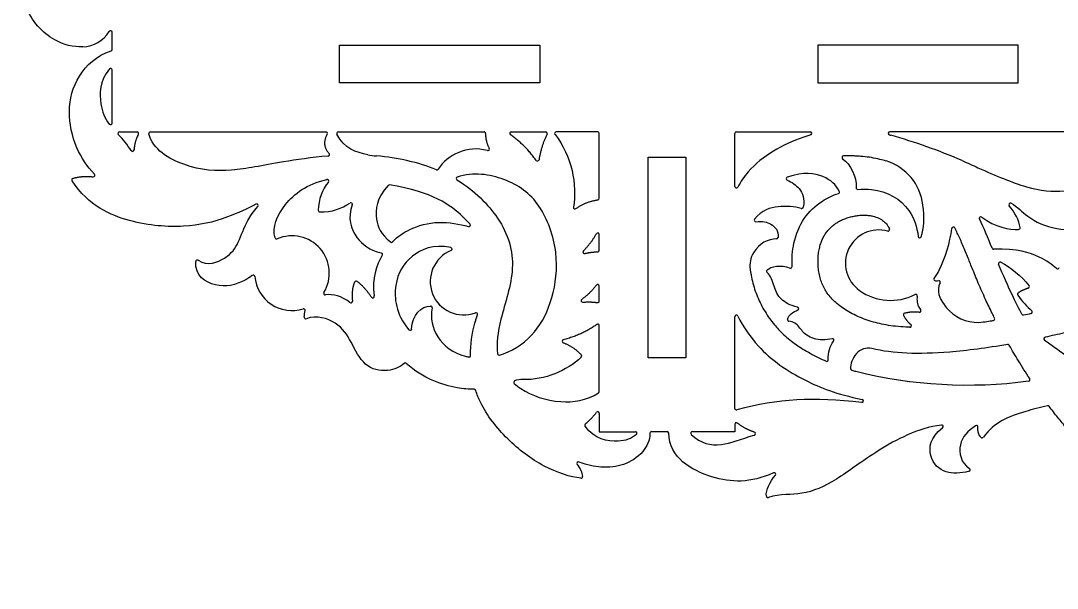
# Model space of a CAD drawing. Header units: millimetres. Extents: x -254 to 403, y -359 to 324.
# Drawn here: x -254.2 to -88.8, y -160.8 to -70.2 of the extents above; entities that cross this region are included whole.
import ezdxf

# ---------------------------------------------------------------- set-up
doc = ezdxf.new("R2010")
doc.units = ezdxf.units.MM
doc.header["$MEASUREMENT"] = 0
doc.layers.add('Layer 03', color=5, linetype='Continuous')

msp = doc.modelspace()

# ---------------------------------------------------------------- linework, layer by layer
at = {"layer": 'Layer 03'}
for p, q in [((-239.66, -74.78), (-239.66, -72.04)), ((-203.38, -80.12), (-203.38, -74.12)), ((-203.38, -74.12), (-171.38, -74.12)), ((-171.38, -74.12), (-171.38, -80.12)), ((-95, -74.12), (-127, -74.12)), ((-127, -74.12), (-127, -80.12)), ((-95, -80.12), (-95, -74.12)), ((-239.66, -86.55), (-239.66, -78.06)), ((-171.38, -80.12), (-203.38, -80.12)), ((-127, -80.12), (-95, -80.12)), ((-238.48, -87.94), (-235.67, -87.94)), ((-233.54, -87.94), (-205.53, -87.94)), ((-203.53, -87.94), (-180.28, -87.94)), ((-175.93, -87.94), (-170.44, -87.94)), ((-162.13, -87.94), (-168.76, -87.94)), ((-161.88, -98.55), (-161.88, -88.19)), ((-140.25, -96.64), (-140.25, -88.19)), ((-140, -87.94), (-128.21, -87.94)), ((-87.09, -87.94), (-115.49, -87.94)), ((-154.07, -124), (-154.07, -92)), ((-154.07, -92), (-148.07, -92)), ((-148.07, -92), (-148.07, -124)), ((-161.88, -106.84), (-161.88, -104.32)), ((-161.88, -114.96), (-161.88, -112.55)), ((-140.25, -132.08), (-140.25, -117.45)), ((-161.88, -129.39), (-161.88, -118.89)), ((-148.07, -124), (-154.07, -124)), ((-161.88, -132.86), (-161.88, -135.81)), ((-140.25, -134.62), (-140.25, -135.81)), ((-161.88, -135.81), (-156.12, -135.81)), ((-151.04, -135.81), (-153.55, -135.81)), ((-140.25, -135.81), (-147.02, -135.81))]:
    msp.add_line(p, q, dxfattribs=at)
for centre, radius, start, end in [((-244.56, -69.14), 5.24, 272.6327, 327.9955), ((-239.91, -72.04), 0.249, 360, 147.9955), ((-239.91, -74.78), 0.249, 288.0977, 360), ((-239.91, -78.06), 0.249, 0, 139.6592), ((-239.91, -86.55), 0.249, 217.4888, 360), ((-238.48, -88.19), 0.249, 90, 222.3111), ((-235.67, -88.19), 0.249, 331.4404, 90), ((-233.54, -88.19), 0.249, 90, 193.7487), ((-205.53, -88.19), 0.249, 329.9026, 90), ((-203.53, -88.19), 0.249, 90, 204.2066), ((-180.28, -88.19), 0.249, 357.2925, 90), ((-175.93, -88.19), 0.249, 90, 235.1561), ((-170.44, -88.19), 0.249, 333.5968, 90), ((-168.76, -88.19), 0.249, 90, 218.2307), ((-162.13, -88.19), 0.249, 0, 90), ((-140, -88.19), 0.249, 90, 180), ((-128.21, -88.19), 0.249, 285.6874, 90), ((-115.49, -88.19), 0.249, 90, 254.9812), ((-139.44, -174.44), 89.27, 66.572, 74.3322), ((-236.41, -90.81), 0.249, 211.2293, 356.7569), ((-179.68, -90.69), 0.249, 253.6866, 27.5964), ((-205.2, -91.56), 0.249, 274.6252, 42.257), ((-196.25, -77.91), 13.93, 259.2825, 265.0162), ((-171.75, -92.35), 0.249, 215.9531, 351.0098), ((-122.88, -92.03), 0.249, 92.1871, 234.32), ((-118.55, -100.62), 8.4, 6.8946, 72.8942), ((-187.79, -93.75), 0.249, 247.9603, 328.1597), ((-245.85, -95.6), 0.249, 106.3611, 213.543), ((-242.64, -94.87), 0.249, 263.6171, 44.3704), ((-205.31, -95.8), 0.249, 318.7449, 101.7118), ((-184.47, -95.4), 0.249, 108.5826, 238.8167), ((-131.8, -95.42), 0.249, 109.0327, 249.5512), ((-195.42, -96.67), 0.249, 81.2937, 137.9363), ((-140, -96.64), 0.249, 180, 331.2904), ((-123.78, -97.53), 0.249, 288.765, 27.1036), ((-120.64, -96.88), 0.249, 175.5604, 274.7826), ((-201.54, -99.5), 0.249, 338.1693, 124.1017), ((-162.13, -98.55), 0.249, 277.8821, 0), ((-216.57, -99.69), 0.249, 318.0485, 117.8397), ((-206.5, -100.47), 0.249, 177.6635, 268.2399), ((-165.75, -100), 0.249, 170.6983, 306.3128), ((-129.56, -99.92), 0.249, 253.4401, 349.7383), ((-96.26, -99.56), 0.249, 62.0494, 222.0036), ((-136.91, -102.04), 0.249, 142.2448, 277.503), ((-100.97, -101.74), 0.249, 51.5822, 206.1755), ((-182.71, -102.83), 0.249, 252.7325, 42.0492), ((-162.13, -104.32), 0.249, 360, 150.1514), ((-117.27, -108.91), 5.31, 74.4292, 234.8485), ((-115.77, -103.55), 0.249, 254.4292, 24.6818), ((-126.99, -100.45), 21.6, 333.6676, 352.2525), ((-105.34, -103.4), 0.249, 26.9394, 172.2525), ((-94.95, -103.26), 0.249, 271.6508, 7.636), ((-213.4, -104.8), 0.249, 196.2324, 293.3674), ((-210.94, -110.5), 5.96, 328.8086, 113.3674), ((-195.08, -105.33), 0.249, 230.3785, 315.8527), ((-133.59, -104.78), 0.249, 271.4067, 353.1153), ((-110.72, -104.59), 0.249, 187.1783, 339.7851), ((-196.73, -107.51), 0.249, 329.2121, 77.3469), ((-183.53, -111.83), 5.34, 112.1374, 290.6208), ((-185.64, -106.65), 0.249, 292.1374, 78.2903), ((-164.24, -107.12), 0.249, 135.2667, 284.2662), ((-162.13, -106.84), 0.249, 271.423, 360), ((-133.7, -109.35), 4.14, 149.3199, 187.827), ((-98.92, -106.44), 0.249, 202.0546, 271.1645), ((-226.07, -108.66), 0.249, 57.5181, 177.0896), ((-97.89, -108.98), 0.249, 62.806, 202.3528), ((-217.12, -111.05), 0.249, 5.1055, 128.7701), ((-134.93, -110.21), 0.249, 135.9365, 232.0639), ((-131.34, -109.44), 0.249, 249.2826, 3.0662), ((-115.36, -106.21), 8.63, 323.6298, 333.6676), ((-88.7, -109.58), 0.249, 227.0747, 358.8804), ((-210.94, -110.5), 5.96, 185.1055, 287.4029), ((-200.69, -112.01), 0.249, 52.0647, 152.6462), ((-162.13, -112.55), 0.249, 360, 142.6963), ((-108.21, -111.47), 0.249, 143.6298, 275.066), ((-107.68, -111.94), 0.249, 335.0585, 90.3229), ((-93.46, -112.65), 0.249, 287.3982, 37.3305), ((-205.63, -113.71), 0.249, 148.8086, 276.2114), ((-198.06, -114.18), 0.249, 213.886, 8.2118), ((-115.36, -106.21), 8.63, 234.8485, 296.737), ((-111.37, -114.13), 0.249, 351.2118, 116.737), ((-94.88, -113.87), 0.249, 124.6049, 216.5456), ((-201.54, -115), 0.249, 231.063, 5.4326), ((-188.81, -116), 0.249, 348.6831, 89.1045), ((-164.53, -114.89), 0.249, 125.616, 275.4921), ((-162.13, -114.96), 0.249, 261.4299, 0), ((-209.09, -116.42), 0.249, 345.8714, 107.4029), ((-181.57, -117.05), 0.249, 340.9511, 110.6208), ((-140, -117.45), 0.249, 26.8725, 180), ((-130.29, -116.15), 0.249, 291.6876, 79.3559), ((-113.08, -117.15), 0.249, 104.0924, 208.7272), ((-110.77, -116.5), 0.249, 262.8632, 38.8212), ((-101.47, -111.95), 6.41, 225.2842, 278.1205), ((-94.18, -116.95), 0.249, 207.8708, 281.1142), ((-92.99, -116.71), 0.249, 281.6375, 47.3332), ((-208.74, -117.54), 0.249, 178.0052, 290.4243), ((-162.13, -118.89), 0.249, 360, 125.7812), ((-131.6, -117.92), 0.249, 164.2435, 268.6357), ((-112.3, -118.89), 0.249, 268.0186, 52.3558), ((-98.98, -117.8), 0.249, 278.9275, 26.9646), ((-192.08, -119.38), 0.249, 220.3628, 358.3179), ((-90.65, -120.97), 0.249, 102.228, 233.9287), ((-167.57, -121.37), 0.249, 104.2725, 250.424), ((-124.66, -121.22), 0.249, 320.8173, 103.042), ((-96.64, -122.13), 0.249, 29.8048, 99.6616), ((-182.68, -123.64), 0.249, 259.4722, 0.2935), ((-177.86, -123.33), 0.249, 187.6579, 286.5275), ((-164.92, -123.74), 0.249, 313.0698, 42.2901), ((-118.94, -124.96), 2.49, 76.4491, 139.7486), ((-192.86, -125.09), 0.249, 48.0077, 136.5404), ((-125.57, -124.34), 0.249, 245.9953, 4.0267), ((-121.5, -125.76), 0.249, 183.2804, 254.9376), ((-103.08, -54.6), 73.76, 256.0083, 277.593), ((-93.37, -127.47), 0.249, 277.593, 33.2913), ((-181.84, -129.29), 0.249, 17.8485, 89.8578), ((-175.3, -127.94), 0.249, 112.5601, 229.15), ((-174.2, -130.58), 3.11, 87.551, 112.5601), ((-162.13, -129.39), 0.249, 303.1864, 360), ((-119.95, -130.9), 0.249, 263.316, 78.5492), ((-140, -132.08), 0.249, 180, 284.8203), ((-90.26, -131.9), 0.249, 36.8294, 103.8809), ((-162.13, -132.86), 0.249, 0, 142.7331), ((-163.96, -134.8), 0.249, 129.8647, 215.9468), ((-140, -134.62), 0.249, 52.7819, 180), ((-107.23, -134.99), 0.249, 306.5054, 97.6607), ((-101.67, -135.06), 0.249, 355.6494, 123.8677), ((-156.12, -136.05), 0.249, 313.014, 90), ((-153.55, -136.05), 0.249, 90.0016, 180.1036), ((-151.04, -136.05), 0.249, 1.0628, 90), ((-147.02, -136.05), 0.249, 90, 225.3436), ((-137.21, -136.1), 0.249, 287.479, 72.4792), ((-100.76, -136.53), 0.249, 227.4397, 323.2104), ((-165.2, -140.88), 0.249, 67.2932, 216.7547), ((-102.89, -141.89), 0.249, 284.397, 58.7783), ((-164.79, -142.98), 0.249, 264.7842, 9.824), ((-133.96, -142.61), 0.249, 321.6884, 114.5895), ((-134.96, -146.08), 0.249, 185.8084, 287.062)]:
    msp.add_arc(centre, radius, start, end, dxfattribs=at)
for points, knots in [([(-244.32, -74.37), (-245.85, -74.44), (-249.54, -73.46), (-254.31, -68.46), (-254.12, -59.12), (-248.96, -49.95), (-239.13, -44.02), (-231.7, -42.55), (-229.59, -42.31)], [31964.496068, 31964.496068, 31964.496068, 31964.496068, 31973.011173, 31985.028652, 31997.04613, 32009.063609, 32021.081088, 32025.664727, 32025.664727, 32025.664727, 32025.664727]), ([(-242.47, -94.7), (-243.66, -93.48), (-245.68, -90.4), (-246.94, -84.63), (-245.5, -78.92), (-242.13, -75.77), (-239.83, -75.02)], [31931.37541, 31931.37541, 31931.37541, 31931.37541, 31936.876681, 31943.205159, 31949.533637, 31955.70932, 31955.70932, 31955.70932, 31955.70932]), ([(-240.1, -77.9), (-241.72, -79.81), (-241.66, -83.87), (-240.87, -85.71), (-240.11, -86.71)], [-853.129423, -853.129423, -853.129423, -853.129423, -847.795192, -842.903329, -842.903329, -842.903329, -842.903329]), ([(-205.18, -91.81), (-207.79, -92.02), (-214.46, -93.02), (-220.5, -94.39), (-227.63, -94), (-233.17, -90.76), (-233.78, -88.25)], [684.179953, 684.179953, 684.179953, 684.179953, 689.54243, 698.783204, 708.023978, 716.020764, 716.020764, 716.020764, 716.020764]), ([(-128.14, -88.43), (-128.55, -88.55), (-132.09, -89.65), (-136.86, -92.32), (-139.31, -95.9), (-139.78, -96.76)], [1216.211607, 1216.211607, 1216.211607, 1216.211607, 1218.07226, 1232.008121, 1236.136422, 1236.136422, 1236.136422, 1236.136422]), ([(-116.08, -92.6), (-116.41, -92.5), (-117.18, -92.29), (-118.42, -92.04), (-119.57, -91.9), (-120.49, -91.83), (-121.38, -91.77), (-122.18, -91.76), (-122.75, -91.78), (-122.89, -91.78)], [664.514408, 664.514408, 664.514408, 664.514408, 665.549723, 666.934623, 668.32621, 669.022818, 669.705241, 671.016417, 671.433569, 671.433569, 671.433569, 671.433569]), ([(-103.95, -92.53), (-103.06, -92.92), (-99.39, -94.59), (-93.33, -97.18), (-87.62, -97.68), (-82.24, -96.34), (-81.49, -93.35), (-82.08, -92.65)], [1042.775201, 1042.775201, 1042.775201, 1042.775201, 1044.944345, 1052.400193, 1059.85604, 1067.311887, 1073.864057, 1073.864057, 1073.864057, 1073.864057]), ([(-177.79, -123.57), (-177.58, -123.51), (-175.37, -122.78), (-171.86, -120.15), (-169.17, -114.73), (-168.18, -107.36), (-171.08, -99.06), (-176.5, -95.19), (-181.99, -94.3), (-184.55, -95.16)], [723.670098, 723.670098, 723.670098, 723.670098, 724.393718, 731.2995, 738.205282, 745.111064, 752.016847, 758.922629, 765.406014, 765.406014, 765.406014, 765.406014]), ([(-123.56, -97.42), (-124.09, -96.39), (-125.73, -94.83), (-129.2, -94.25), (-131.88, -95.18)], [1435.326704, 1435.326704, 1435.326704, 1435.326704, 1440.397964, 1445.450291, 1445.450291, 1445.450291, 1445.450291]), ([(-216.69, -99.47), (-217.97, -100.15), (-222.06, -102.07), (-227.9, -103.33), (-236.5, -102.77), (-243.38, -99.78), (-246.06, -95.74)], [31894.695845, 31894.695845, 31894.695845, 31894.695845, 31900.720305, 31909.506872, 31918.293439, 31926.88726, 31926.88726, 31926.88726, 31926.88726]), ([(-213.64, -104.87), (-214.13, -103.18), (-212.61, -99.47), (-208.63, -96.23), (-205.36, -95.56)], [919.254691, 919.254691, 919.254691, 919.254691, 926.629023, 933.833294, 933.833294, 933.833294, 933.833294]), ([(-184.6, -95.61), (-181.76, -97.33), (-177.01, -102.14), (-174.88, -109.57), (-177.8, -117.7), (-178.33, -121.75), (-178.11, -123.36)], [765.974268, 765.974268, 765.974268, 765.974268, 773.72869, 782.969464, 792.210238, 799.821538, 799.821538, 799.821538, 799.821538]), ([(-131.89, -95.65), (-131.12, -95.93), (-129.66, -97.01), (-129.06, -98.6), (-129.31, -99.97)], [1446.063418, 1446.063418, 1446.063418, 1446.063418, 1448.706483, 1451.930155, 1451.930155, 1451.930155, 1451.930155]), ([(-195.61, -96.5), (-197.44, -98.54), (-197.85, -101.73), (-196.76, -104.27), (-195.24, -105.52)], [415.209792, 415.209792, 415.209792, 415.209792, 421.383267, 426.387864, 426.387864, 426.387864, 426.387864]), ([(-182.52, -102.67), (-182.87, -102.28), (-184.92, -100.2), (-188.43, -97.49), (-195.38, -96.42)], [405.808085, 405.808085, 405.808085, 405.808085, 407.53442, 414.962642, 414.962642, 414.962642, 414.962642]), ([(-120.62, -97.13), (-119.87, -97.06), (-116.45, -97.09), (-112.37, -99.45), (-111.15, -103.15), (-110.96, -104.62)], [623.469416, 623.469416, 623.469416, 623.469416, 627.119005, 640.260651, 648.741664, 648.741664, 648.741664, 648.741664]), ([(-131.09, -109.43), (-131.16, -108.15), (-130.78, -103.59), (-128, -99.67), (-124.6, -98.08), (-123.7, -97.77)], [1412.2236, 1412.2236, 1412.2236, 1412.2236, 1417.263621, 1430.405268, 1434.897621, 1434.897621, 1434.897621, 1434.897621]), ([(-225.93, -108.45), (-224.41, -109.42), (-221.06, -108.07), (-219.44, -105.78), (-218.34, -102.37), (-217.09, -100.65), (-216.38, -99.86)], [31878.361199, 31878.361199, 31878.361199, 31878.361199, 31882.397972, 31886.735615, 31891.073258, 31893.998624, 31893.998624, 31893.998624, 31893.998624]), ([(-201.31, -99.6), (-202.12, -101.62), (-201.03, -105.02), (-198.52, -106.85), (-196.68, -107.26)], [945.735455, 945.735455, 945.735455, 945.735455, 951.878865, 957.308233, 957.308233, 957.308233, 957.308233]), ([(-129.63, -100.16), (-130.75, -99.83), (-133.22, -99.7), (-135.94, -100.38), (-137.11, -101.89)], [1452.350335, 1452.350335, 1452.350335, 1452.350335, 1456.692371, 1460.939165, 1460.939165, 1460.939165, 1460.939165]), ([(-96.14, -99.34), (-95.1, -99.9), (-93.44, -101.79), (-89.17, -103.75), (-85.15, -103.55), (-82.84, -103.27)], [1343.593269, 1343.593269, 1343.593269, 1343.593269, 1347.734037, 1353.277708, 1358.545143, 1358.545143, 1358.545143, 1358.545143]), ([(-194.9, -105.5), (-194.02, -104.59), (-191.78, -103.18), (-188.07, -102.07), (-184.18, -102.63), (-182.78, -103.07)], [426.760815, 426.760815, 426.760815, 426.760815, 431.182669, 437.611622, 442.8847, 442.8847, 442.8847, 442.8847]), ([(-136.88, -102.28), (-135.83, -102.15), (-134.33, -102.5), (-133.21, -103.71), (-133.34, -104.81)], [1461.52934, 1461.52934, 1461.52934, 1461.52934, 1464.20614, 1467.15796, 1467.15796, 1467.15796, 1467.15796]), ([(-112.31, -119.14), (-112.52, -119.13), (-113.27, -119.1), (-114.54, -119), (-116.05, -118.79), (-117.45, -118.5), (-118.77, -118.12), (-120.03, -117.67), (-121.2, -117.14), (-122.29, -116.55), (-123.27, -115.9), (-124.13, -115.21), (-124.87, -114.48), (-125.48, -113.73), (-125.97, -112.95), (-126.35, -112.11), (-126.64, -111.22), (-126.84, -110.29), (-126.95, -109.33), (-126.97, -108.38), (-126.9, -107.45), (-126.76, -106.6), (-126.55, -105.82), (-126.29, -105.12), (-125.98, -104.51), (-125.62, -103.96), (-125.21, -103.46), (-124.75, -103.02), (-124.24, -102.62), (-123.66, -102.26), (-123.02, -101.94), (-122.32, -101.68), (-121.59, -101.47), (-120.85, -101.32), (-120.12, -101.24), (-119.43, -101.23), (-118.8, -101.28), (-118.06, -101.41), (-117.27, -101.68), (-116.6, -102.1), (-116.18, -102.48), (-115.96, -102.74), (-115.81, -102.96), (-115.68, -103.18), (-115.6, -103.34), (-115.55, -103.45)], [842.729405, 842.729405, 842.729405, 842.729405, 843.361646, 845.011828, 846.537021, 847.962924, 849.330123, 850.669768, 851.969131, 853.212151, 854.393381, 855.508138, 856.546847, 857.505579, 858.404655, 859.320581, 860.264874, 861.227179, 862.198081, 863.16333, 864.098362, 864.975373, 865.779088, 866.519907, 867.209341, 867.861487, 868.495513, 869.130284, 869.778948, 870.455767, 871.176712, 871.931349, 872.699999, 873.461903, 874.201137, 874.900874, 875.538678, 876.118318, 877.154288, 878.054893, 878.467693, 878.865416, 879.063044, 879.272118, 879.628028, 879.628028, 879.628028, 879.628028]), ([(-98.76, -117.69), (-98.9, -117.42), (-99.4, -116.42), (-100.29, -114.56), (-101.34, -112.16), (-102.28, -109.88), (-102.98, -108.12), (-103.64, -106.52), (-104.29, -104.99), (-104.84, -103.82), (-105.12, -103.28)], [487.561413, 487.561413, 487.561413, 487.561413, 488.490932, 490.918593, 493.77651, 496.36485, 498.360533, 499.475044, 501.57389, 503.375432, 503.375432, 503.375432, 503.375432]), ([(-185.59, -106.41), (-188.45, -105.82), (-192.37, -107.69), (-194.9, -111.69), (-194.41, -117.03), (-192.27, -119.54)], [825.212062, 825.212062, 825.212062, 825.212062, 832.057907, 839.5687, 846.601176, 846.601176, 846.601176, 846.601176]), ([(-88.87, -109.77), (-89.53, -109.16), (-91.57, -107.67), (-95.13, -106.61), (-98.91, -106.68)], [1413.792323, 1413.792323, 1413.792323, 1413.792323, 1418.446322, 1424.295947, 1424.295947, 1424.295947, 1424.295947]), ([(-217.28, -110.86), (-217.64, -111.15), (-219.5, -112.31), (-222.98, -113.13), (-226.43, -110.92), (-226.31, -108.65)], [31866.525073, 31866.525073, 31866.525073, 31866.525073, 31867.891338, 31873.016731, 31877.839469, 31877.839469, 31877.839469, 31877.839469]), ([(-94.4, -117.07), (-94.88, -116.16), (-96.35, -113.26), (-97.44, -110.72), (-98.12, -109.07)], [238.809577, 238.809577, 238.809577, 238.809577, 240.984882, 245.877276, 245.877276, 245.877276, 245.877276]), ([(-137.8, -109.92), (-137.77, -110.1), (-137.67, -110.73), (-137.46, -111.78), (-136.97, -113.48), (-136.12, -115.51), (-134.99, -117.38), (-134, -118.67), (-133.23, -119.55), (-132.41, -120.35), (-131.14, -121.44), (-129.73, -122.42), (-128.19, -123.31), (-126.95, -123.96), (-126.1, -124.37), (-125.67, -124.56)], [1475.483676, 1475.483676, 1475.483676, 1475.483676, 1476.043639, 1477.387355, 1478.717697, 1481.377307, 1484.000498, 1485.276941, 1486.273698, 1487.501331, 1488.735265, 1491.299712, 1492.661267, 1494.095409, 1495.514202, 1495.514202, 1495.514202, 1495.514202]), ([(-130.24, -115.91), (-131.46, -115.67), (-133.26, -114.5), (-133.92, -112.88), (-134.47, -110.88), (-135.09, -110.41)], [1511.959764, 1511.959764, 1511.959764, 1511.959764, 1514.42304, 1517.674585, 1520.617057, 1520.617057, 1520.617057, 1520.617057]), ([(-107.46, -112.05), (-108.09, -113.4), (-107.45, -114.82), (-106.31, -116.18), (-105.98, -116.5)], [473.487767, 473.487767, 473.487767, 473.487767, 478.048175, 479.508998, 479.508998, 479.508998, 479.508998]), ([(-111.12, -114.17), (-111.13, -114.26), (-111.2, -114.88), (-111.12, -115.67), (-110.57, -116.35)], [834.088979, 834.088979, 834.088979, 834.088979, 834.49993, 836.736152, 836.736152, 836.736152, 836.736152]), ([(-193.04, -124.91), (-193.53, -125.43), (-195.8, -126.42), (-199.5, -125.59), (-201.51, -121.33), (-203.38, -118.32), (-206.98, -117.15), (-208.65, -117.78)], [31832.433789, 31832.433789, 31832.433789, 31832.433789, 31836.287439, 31840.613968, 31844.940496, 31849.267024, 31853.318603, 31853.318603, 31853.318603, 31853.318603]), ([(-188.57, -116.05), (-188.88, -117.64), (-188.18, -121), (-185.04, -123.38), (-182.92, -123.85), (-182.72, -123.88)], [853.72325, 853.72325, 853.72325, 853.72325, 860.254172, 867.159956, 867.83214, 867.83214, 867.83214, 867.83214]), ([(-182.43, -123.64), (-182.44, -121.9), (-182.18, -119.72), (-181.49, -117.58), (-181.33, -117.13)], [868.272056, 868.272056, 868.272056, 868.272056, 874.387163, 876.033567, 876.033567, 876.033567, 876.033567]), ([(-139.78, -117.34), (-138.89, -119.09), (-135.9, -123.41), (-129.87, -127.47), (-124.04, -129.82), (-119.9, -130.65)], [722.763742, 722.763742, 722.763742, 722.763742, 731.068371, 745.004233, 756.08984, 756.08984, 756.08984, 756.08984]), ([(-124.71, -120.98), (-125.19, -121.09), (-126.77, -121.3), (-129.04, -120.48), (-129.81, -119.18), (-130.88, -118.19), (-131.61, -118.17)], [1499.942935, 1499.942935, 1499.942935, 1499.942935, 1501.188654, 1503.659944, 1506.131234, 1508.324026, 1508.324026, 1508.324026, 1508.324026]), ([(-100.57, -118.29), (-100.2, -118.24), (-99.66, -118.16), (-99.12, -118.08), (-98.94, -118.05)], [485.438978, 485.438978, 485.438978, 485.438978, 486.556608, 487.090012, 487.090012, 487.090012, 487.090012]), ([(-96.68, -121.89), (-100.02, -122.46), (-108.91, -123.59), (-114.94, -123.36), (-118.35, -122.53)], [682.666224, 682.666224, 682.666224, 682.666224, 688.703521, 699.778515, 699.778515, 699.778515, 699.778515]), ([(-93.16, -127.33), (-93.78, -126.39), (-94.89, -124.63), (-95.95, -122.84), (-96.42, -122.01)], [676.094648, 676.094648, 676.094648, 676.094648, 679.493341, 682.361416, 682.361416, 682.361416, 682.361416]), ([(-181.84, -129.04), (-182.71, -129.04), (-185.84, -128.74), (-189.99, -127.34), (-192.7, -124.9)], [31820.113449, 31820.113449, 31820.113449, 31820.113449, 31823.497994, 31832.047493, 31832.047493, 31832.047493, 31832.047493]), ([(-175.46, -128.12), (-175.14, -128.41), (-173.15, -129.9), (-168.43, -131.49), (-163.93, -130.86), (-161.99, -129.6)], [646.152215, 646.152215, 646.152215, 646.152215, 648.126208, 657.366982, 665.332695, 665.332695, 665.332695, 665.332695]), ([(-164.82, -143.23), (-166.46, -143.08), (-170.99, -141.57), (-176.68, -137.21), (-180.32, -132.58), (-181.4, -129.85), (-181.61, -129.21)], [31795.543851, 31795.543851, 31795.543851, 31795.543851, 31802.570102, 31810.045143, 31817.520184, 31819.79925, 31819.79925, 31819.79925, 31819.79925]), ([(-90.32, -131.66), (-91.55, -131.96), (-95.82, -133.07), (-98.77, -134.29), (-100.56, -136.68)], [31672.125376, 31672.125376, 31672.125376, 31672.125376, 31676.141435, 31686.745069, 31686.745069, 31686.745069, 31686.745069]), ([(-51, -160.8), (-51.13, -160.75), (-52.46, -160.19), (-54.94, -159.09), (-58.29, -157.45), (-61.38, -155.79), (-64.18, -154.13), (-66.38, -152.71), (-68.42, -151.33), (-70.35, -149.95), (-72.21, -148.56), (-73.99, -147.22), (-75.79, -145.85), (-78.01, -144.11), (-80.31, -142.19), (-82.65, -140.1), (-84.99, -137.8), (-87, -135.59), (-88.69, -133.55), (-89.61, -132.36), (-90.06, -131.75)], [31622.456911, 31622.456911, 31622.456911, 31622.456911, 31622.85902, 31626.827442, 31630.61011, 31634.112857, 31637.370684, 31640.432743, 31641.96571, 31644.810891, 31647.577093, 31648.949775, 31651.524608, 31654.410861, 31657.41717, 31660.557447, 31663.846618, 31667.303057, 31669.54155, 31671.832809, 31671.832809, 31671.832809, 31671.832809]), ([(-155.95, -136.24), (-156.72, -136.95), (-159.11, -137.68), (-162.63, -137.06), (-164.16, -134.95)], [265.279173, 265.279173, 265.279173, 265.279173, 269.336314, 275.116406, 275.116406, 275.116406, 275.116406]), ([(-107.26, -134.74), (-111.1, -135.26), (-118.22, -139.1), (-124.14, -143.81), (-129.45, -146.09), (-132.95, -145.72), (-134.89, -146.31)], [31714.645643, 31714.645643, 31714.645643, 31714.645643, 31722.082336, 31730.178504, 31738.274672, 31746.017405, 31746.017405, 31746.017405, 31746.017405]), ([(-102.83, -142.13), (-104.25, -142.49), (-106.84, -142.54), (-109.44, -140.28), (-109.11, -136.69), (-107.08, -135.19)], [31699.948203, 31699.948203, 31699.948203, 31699.948203, 31704.389743, 31709.470066, 31713.986103, 31713.986103, 31713.986103, 31713.986103]), ([(-101.8, -134.85), (-103.06, -135.69), (-104.83, -137.53), (-104.18, -140.81), (-102.76, -141.67)], [31689.804572, 31689.804572, 31689.804572, 31689.804572, 31694.590054, 31699.361855, 31699.361855, 31699.361855, 31699.361855]), ([(-153.79, -136.05), (-153.79, -137.22), (-154.88, -139.41), (-158.01, -141.31), (-161.1, -141.63), (-163.81, -141.19), (-165.1, -140.65)], [31776.902486, 31776.902486, 31776.902486, 31776.902486, 31780.346869, 31784.634569, 31788.92227, 31792.137497, 31792.137497, 31792.137497, 31792.137497]), ([(-134.06, -142.38), (-137.77, -144.07), (-144.02, -143.84), (-150.72, -139.96), (-150.79, -136.05)], [31751.151122, 31751.151122, 31751.151122, 31751.151122, 31761.980216, 31773.60389, 31773.60389, 31773.60389, 31773.60389]), ([(-147.19, -136.23), (-145.68, -137.73), (-142.5, -138.34), (-139.31, -137.02), (-137.14, -136.34)], [269.191137, 269.191137, 269.191137, 269.191137, 275.043093, 280.700159, 280.700159, 280.700159, 280.700159])]:
    msp.add_open_spline(points, degree=3, knots=knots, dxfattribs=at)
for points, degree in [([(-236.62, -90.94), (-237.19, -90.01), (-237.95, -89.14), (-238.67, -88.36)], 3), ([(-235.45, -88.31), (-236.08, -89.46), (-236.16, -90.83)], 2), ([(-205.32, -88.31), (-206.29, -89.99), (-205.02, -91.4)], 2), ([(-198.84, -91.59), (-200.6, -91.25), (-202.71, -90.61), (-203.76, -88.29)], 3), ([(-180.03, -88.2), (-180.08, -89.39), (-179.46, -90.58)], 2), ([(-171.95, -92.49), (-173.76, -90), (-176.07, -88.39)], 2), ([(-170.22, -88.3), (-171.15, -90.18), (-171.5, -92.39)], 2), ([(-168.95, -88.34), (-166.24, -91.79), (-165.41, -96.38), (-165.99, -99.96)], 3), ([(-115.55, -88.43), (-115.48, -88.45), (-115.4, -88.47), (-115.33, -88.49)], 3), ([(-179.75, -90.93), (-182.89, -90.01), (-186.18, -91.63), (-187.58, -93.88)], 3), ([(-187.88, -93.98), (-190.75, -92.82), (-194.06, -92.08), (-197.46, -91.78)], 3), ([(-123.03, -92.23), (-121.81, -93.11), (-120.75, -95.06), (-120.89, -96.86)], 3), ([(-245.92, -95.36), (-244.43, -94.92), (-242.67, -95.12)], 2), ([(-205.12, -95.96), (-206.15, -97.14), (-206.68, -98.77), (-206.74, -100.46)], 3), ([(-165.6, -100.2), (-164.06, -99.07), (-162.1, -98.8)], 2), ([(-206.5, -100.72), (-204.53, -100.78), (-202.98, -100.17), (-201.68, -99.3)], 3), ([(-110.48, -104.68), (-110.02, -103.42), (-109.98, -101.55), (-110.21, -99.62)], 3), ([(-94.7, -103.23), (-94.85, -102.09), (-95.49, -100.79), (-96.44, -99.73)], 3), ([(-99.15, -106.53), (-99.82, -104.88), (-100.46, -103.34), (-101.19, -101.85)], 3), ([(-100.81, -101.54), (-98.71, -103.21), (-96.34, -103.55), (-94.94, -103.51)], 3), ([(-162.35, -104.2), (-163.25, -105.77), (-164.42, -106.95)], 2), ([(-133.58, -105.03), (-134.94, -105.06), (-136.34, -105.71), (-137.25, -107.24)], 3), ([(-164.18, -107.36), (-163.22, -107.12), (-162.12, -107.09)], 2), ([(-196.52, -107.64), (-197.45, -109.2), (-198.22, -111.33), (-197.81, -114.14)], 3), ([(-135.11, -110.04), (-134.46, -109.36), (-132.9, -109.12), (-131.42, -109.68)], 3), ([(-97.77, -108.76), (-96.26, -109.54), (-94.5, -110.88), (-93.27, -112.5)], 3), ([(-200.92, -111.89), (-201.48, -112.99), (-201.29, -114.98)], 2), ([(-198.26, -114.32), (-199.3, -112.78), (-200.54, -111.81)], 2), ([(-162.33, -112.4), (-163.35, -113.73), (-164.67, -114.69)], 2), ([(-108.19, -111.72), (-108.03, -111.7), (-107.86, -111.7), (-107.68, -111.69)], 3), ([(-201.7, -115.19), (-203.02, -114.13), (-204.37, -113.83), (-205.61, -113.96)], 3), ([(-95.08, -114.02), (-94.35, -115.01), (-93.58, -115.83), (-92.82, -116.53)], 3), ([(-93.39, -112.89), (-94.3, -113.17), (-95.02, -113.67)], 2), ([(-191.84, -119.38), (-191.77, -117.19), (-190.28, -115.73), (-188.81, -115.75)], 3), ([(-164.51, -115.14), (-163.34, -115.02), (-162.17, -115.2)], 2), ([(-208.99, -117.53), (-208.97, -117.14), (-208.92, -116.79), (-208.84, -116.48)], 3), ([(-131.84, -117.85), (-131.64, -117.16), (-130.95, -116.68), (-130.19, -116.38)], 3), ([(-113.3, -117.27), (-112.8, -118.19), (-112.15, -118.69)], 2), ([(-110.8, -116.75), (-111.94, -116.61), (-113.14, -116.91)], 2), ([(-92.94, -116.96), (-93.34, -117.04), (-93.74, -117.12), (-94.13, -117.2)], 3), ([(-162.28, -118.69), (-164.6, -120.36), (-167.63, -121.13)], 2), ([(-87.65, -120.03), (-88.68, -120.28), (-89.69, -120.51), (-90.7, -120.73)], 3), ([(-167.65, -121.6), (-165.99, -122.19), (-164.74, -123.57)], 2), ([(-125.32, -124.32), (-125.4, -123.13), (-125.07, -122.13), (-124.47, -121.38)], 3), ([(-90.79, -121.17), (-88.62, -122.76), (-86.43, -124.31), (-84.22, -125.84)], 3), ([(-164.75, -123.92), (-167.08, -126.09), (-170.62, -127.62), (-174.07, -127.47)], 3), ([(-120.84, -123.35), (-121.46, -124.08), (-121.79, -125.01), (-121.75, -125.78)], 3), ([(-121.56, -126), (-121.35, -126.06), (-121.13, -126.12), (-120.92, -126.17)], 3), ([(-119.98, -131.15), (-127.66, -130.25), (-133.31, -130.57), (-139.94, -132.32)], 3), ([(-164.12, -134.61), (-163.18, -133.83), (-162.33, -132.71)], 2), ([(-137.14, -135.87), (-138.53, -135.43), (-139.85, -134.42)], 2), ([(-100.93, -136.72), (-101.5, -136.19), (-101.42, -135.07)], 2), ([(-165.4, -141.03), (-164.93, -141.66), (-164.65, -142.33), (-164.55, -142.94)], 3), ([(-135.21, -146.1), (-135.31, -145.09), (-134.68, -143.91), (-133.77, -142.76)], 3)]:
    msp.add_open_spline(points, degree=degree, dxfattribs=at)

doc.saveas('drawing.dxf')
